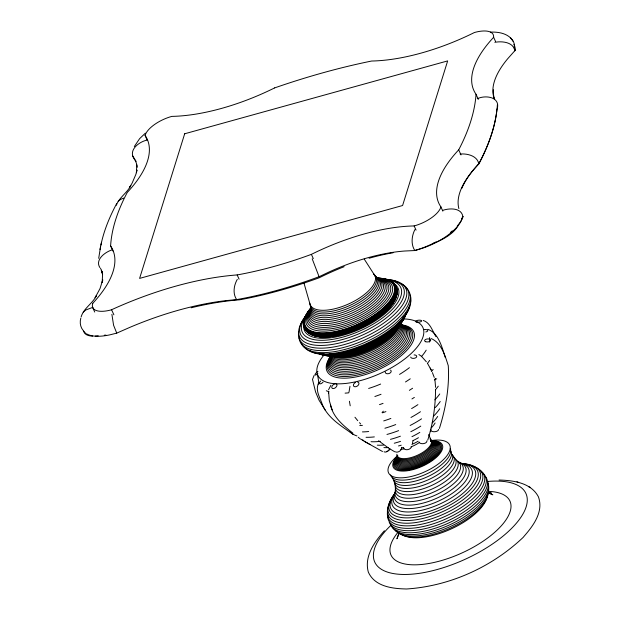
<?xml version="1.0" encoding="UTF-8"?>
<svg xmlns="http://www.w3.org/2000/svg" width="620" height="620" viewBox="0 0 620 620"><rect width="100%" height="100%" fill="white"/><g stroke="black" fill="none" stroke-linecap="round" stroke-linejoin="round"><path stroke-width="0.93" d="M331.281 407.27L329.305 400.559L328.561 391.22M328.546 393.584L328.561 391.762M435.542 390.065C435.442 407.007 432.853 423.933 427.754 440.091M349.006 392.158L349.967 386.306M98.696 258.308L100.556 246.776M412.509 443.393L412.959 440.812M116.358 205.251C119.025 197.578 127.216 192.898 130.828 185.512L129.347 187.821L132.099 183.179L135.919 174.251L136.981 170.012L136.408 172.755L136.78 164.959M81.127 316.983C83.421 308.365 92.713 303.506 96.557 295.461L95.069 297.771L100.037 288.525L102.75 279.822L102.176 282.565L102.571 274.707L101.913 271.087L102.463 273.73L101.238 270.374M100.928 245.032C103.889 230.493 109.701 216.674 116.653 203.624M80.802 318.223C79.6 322.346 80.306 327.244 83.227 330.499A41.346 17.345 -24.4 0 0 85.955 333.452M99.983 249.519L101.494 242.312M398.288 534.889L396.924 538.803L399.017 533.657M328.577 389.701L330.879 385.276M439.402 428.42C445.749 408.255 449.585 386.818 448.268 365.692C445.137 355.857 441.409 342.759 431.125 338.536M442.564 210.428C449.236 208.049 461.528 207.514 462.877 216.62L461.21 220.86A41.346 17.345 -24.4 0 1 422.414 248.248L414.834 250.542L404.767 251.015A116.258 48.763 -24.4 0 0 329.042 271.994L319.091 276.721L310.736 279.736A238.871 100.2 -24.4 0 1 244.032 298.22L236.669 299.615L226.44 300.576A178.831 75.012 -24.4 0 0 129.944 327.321L116.738 333.126L109.849 334.854A41.346 17.345 -24.4 0 1 86.715 333.924M318.982 382.695C314.487 389.624 320.3 398.063 322.462 404.875C328.251 418.508 341.667 426.095 353.113 434.403M414.896 229.586C411.672 235.941 410.742 244.365 414.834 250.542M458.893 208.591A116.258 48.763 -24.4 0 1 473.114 170.283L478.818 163.889L481.965 157.705A418.926 175.724 -24.4 0 0 496.907 109.833C501.386 97.077 485.809 94.643 477.377 98.704M314.077 375.457L312.511 379.456L315.572 391.925L319.067 400.249L325.407 410.363M237.282 279.387C233.833 285.347 232.547 293.663 236.669 299.615M461.435 219.124L462.877 216.62M134.315 146.529L139.608 138.671L145.39 133.145M318.145 384.075L318.572 383.377M384.4 530.743C374.534 541.826 364.017 556.295 368.311 572.058C374.558 586.195 391.383 588.574 405.038 588.938L406.364 589C449.709 586.226 491.838 567.13 523.264 537.284L524.055 536.292C533.324 525.69 543.825 511.694 538.416 496.806C530.96 482.654 513.36 480.407 499.046 480.027M513.964 44.291A41.346 17.345 -24.4 0 1 514.724 46.5L514.84 50.708L507.803 58.621A116.258 48.763 -24.4 0 0 493.474 96.023M83.243 312.062L85.769 309.992L92.938 307.303M118.11 201.376L120.474 199.493L123.589 198.09M112.422 249.775C105.462 251.767 94.627 259.656 99.921 267.646M147.521 139.934C137.702 142.073 126.348 151.776 136.152 161.301M494.845 42.315C501.952 40.967 513.368 41.997 514.84 50.708L514.275 46.144M104.284 335.211L105.95 335.118M460.11 154.047C467.224 153.373 477.33 155.752 478.818 163.889M490.412 32.124C498.868 31.744 508.958 33.519 513.407 41.633L511.965 39.719M488.607 492.846L491.451 493.117L489.568 492.916M427.8 329.336C438.642 332.832 442.161 347.828 445.307 357.57M423.22 320.47C430.133 322.563 432.481 331.026 435.93 336.637M394.7 451.771L388.779 448.229L378.564 440.743M516.925 481.763L518.684 482.5M528.566 486.661L530.519 487.475M488.514 492.985L492.83 494.799L489.134 492.83M382.501 451.507L364.242 441.293M418.903 354.539L421.445 356.26L426.358 361.809M370.101 444.532L362.258 440.138M352.881 433.147C343.426 425.63 333.281 417.485 330.491 405.069M350.145 431.931L352.191 433.636A51.979 21.801 -24.4 0 0 356.942 435.922M359.507 422.677L360.677 424.018M354.95 417.245L357.756 420.678M510.361 37.587L511.779 39.478M364.235 259.098L375.085 275.962M427.769 363.816L431.303 370.279L430.249 368.055M100.471 268.375L101.432 270.041M116.738 333.126L113.584 325.244L111.894 314.356M319.091 276.721L312.193 258.819M495.566 41.517L493.652 37.285A135.144 56.684 -24.4 0 0 476.044 94.287A409.386 171.717 -24.4 0 1 458.699 149.846A135.144 56.684 -24.4 0 0 440.921 206.894A24.692 10.362 -24.4 0 1 414.114 225.944A131.688 55.234 -24.4 0 0 311.38 254.363A219.774 92.186 -24.4 0 1 237.165 274.931A193.564 81.189 -24.4 0 0 111.577 309.729L113.886 314.813M476.036 94.287L478.338 99.371M458.699 149.846L461.001 154.923M440.913 206.894L442.835 211.133M414.129 225.905L416.051 230.136M428.629 434.62L431.318 440.541M311.38 254.363L313.301 258.602M237.165 274.931L239.088 279.163M147.366 140.469L145.065 135.392A135.144 56.684 -24.4 0 1 127.27 192.44A379.843 159.325 -24.4 0 0 110.608 245.938A136.904 57.42 -24.4 0 1 92.69 303.382M110.6 245.938L112.91 251.022M92.806 307.815L94.728 312.046M432.411 372.62L434.24 377.425M331.398 407.572L332.235 409.905M303.862 282.704L310.171 304.676M434.953 379.889L435.581 387.337M350.207 405.79L349.424 401.256M514.329 48.159L514.84 50.708M317.548 374.72L319.021 383.772M426.87 440.897A3.921 2.216 -6.3 0 1 423.475 443.625A3.921 2.216 -6.3 0 1 419.112 442.021M414.106 354.911A3.038 1.713 -6.3 0 1 416.71 356.508A3.038 1.713 -6.3 0 1 413.796 358.36A3.038 1.713 -6.3 0 1 410.688 357.081M389.631 449.322A3.921 1.612 -44.6 0 1 388.135 450.678M387.353 451.166A3.921 1.612 -44.6 0 1 386.617 451.484M323.067 382.091A3.038 1.248 -44.6 0 1 319.866 383.796A3.038 1.248 -44.6 0 1 320.656 381.013M463.008 216.581A44.136 17.934 -24.8 0 1 457.281 225.944M452.275 230.873A44.136 17.934 -24.8 0 1 450.329 232.5M435.666 242.079A44.136 17.934 -24.8 0 1 431.148 244.35M430.381 244.706A44.136 17.934 -24.8 0 1 414.857 250.465M132.672 155.961A124.55 55.134 -25 0 1 137.268 167.214M514.399 45.919A45.648 20.933 -23.2 0 1 514.949 50.677M494.256 98.596A116.258 48.763 -24.4 0 1 493.698 96.898M497.38 104.803A423.607 177.684 -24.4 0 1 479.089 163.401M513.647 42.261A26.334 11.044 -24.4 0 1 514.22 45.206M92.659 336.133A26.133 10.959 -24.4 0 1 83.746 331.15M98.208 335.8A26.652 11.183 -24.4 0 1 95.309 336.102M457.886 225.905A26.265 11.013 -24.4 0 1 433.892 243.001M191.138 307.791A190.293 79.817 -24.4 0 1 239.591 299.809A240.839 101.021 -24.4 0 0 319.393 277.698A125.279 51.809 -25.3 0 1 344.154 266.693M461.792 188.387A124.372 52.165 -24.4 0 1 479.097 163.393M494.574 99.27A125.751 52.731 -24.4 0 1 493.365 89.706M369.101 258.253A125.612 51.948 -25.3 0 1 393.041 252.782M493.59 37.301A24.661 10.346 -24.4 0 0 474.409 32.519A131.688 55.234 -24.4 0 1 371.636 61.031A374.465 157.069 -24.4 0 0 274.598 87.916M274.606 87.916A131.688 55.234 -24.4 0 1 171.841 116.39A24.692 10.362 -24.4 0 0 145.142 135.369M111.569 309.775A24.692 10.362 -24.4 0 1 92.775 303.366M376.495 277.636A38.711 16.236 -24.4 0 1 352.757 312.689A38.711 16.236 -24.4 0 1 310.783 307.435M377.952 278.426A39.781 16.686 -24.4 0 1 352.757 314.805A39.781 16.686 -24.4 0 1 310.744 308.156M409.456 306.427A56.474 23.684 -24.4 0 1 365.986 344.86A56.474 23.684 -24.4 0 1 309.713 350.556M404.372 316.2A54.072 22.684 -24.4 0 1 328.74 354.291M324.632 354.183A54.072 22.684 -24.4 0 1 322.702 353.997M394.994 329.22A40.564 17.011 -24.4 0 1 337.063 355.322M396.474 327.996A39.974 16.771 -24.4 0 1 336.048 355.725M373.581 274.28A35.836 15.035 -24.4 0 1 351.385 304.746A35.836 15.035 -24.4 0 1 310.186 304.862M373.837 273.963A35.503 14.888 -24.4 0 1 348.905 303.823A35.503 14.888 -24.4 0 1 309.775 303.149M375.898 277.07A37.774 15.841 -24.4 0 1 352.695 310.566A37.774 15.841 -24.4 0 1 310.566 307.404M393.94 329.832A41.269 17.314 -24.4 0 1 343.449 354.702M377.34 278.178A49.468 20.747 -24.4 0 1 387.306 305.303A49.468 20.747 -24.4 0 1 324.764 333.793A49.468 20.747 -24.4 0 1 310.45 308.651M382.253 278.62A49.778 20.879 -24.4 0 1 384.981 308.326A49.778 20.879 -24.4 0 1 322.439 334.358A49.778 20.879 -24.4 0 1 310.992 308.279M377.665 278.349A49.778 20.879 -24.4 0 1 380.478 278.45M396.583 295.205A49.081 20.592 -24.4 0 1 358.794 328.608A49.081 20.592 -24.4 0 1 309.876 333.552M396.87 290.873A49.468 20.747 -24.4 0 1 362.638 326.647A49.468 20.747 -24.4 0 1 309.426 333.452M307.303 331.483A49.468 20.747 -24.4 0 1 306.296 329.949M431.915 441.866A22.762 9.548 -24.4 0 1 434.078 454.553A22.762 9.548 -24.4 0 1 407.053 467.224A22.762 9.548 -24.4 0 1 397.366 458.064M431.923 441.742A23.731 9.951 -24.4 0 1 435.031 455.049A23.731 9.951 -24.4 0 1 405.86 468.348A23.731 9.951 -24.4 0 1 397.66 457.358M400.59 323.834A40.091 16.817 -24.4 0 1 372.907 359.236A40.091 16.817 -24.4 0 1 329.786 355.159M401.775 324.834A40.773 17.104 -24.4 0 1 373.612 360.84A40.773 17.104 -24.4 0 1 329.762 356.694M375.945 276.807A36.975 15.508 -24.4 0 1 350.401 309.458A36.975 15.508 -24.4 0 1 310.628 305.699M410.153 295.012A59.566 24.986 -24.4 0 1 364.793 342.411A59.566 24.986 -24.4 0 1 301.219 343.201M410.486 299.297A58.365 24.482 -24.4 0 1 368.52 342.596A58.365 24.482 -24.4 0 1 305.838 348.579M377.596 278.419A40.982 17.189 -24.4 0 1 354.105 316.293A40.982 17.189 -24.4 0 1 310.775 308.497M400.016 322.95A38.889 16.314 -24.4 0 1 372 352.23A38.889 16.314 -24.4 0 1 330.01 355.787M400.474 323.562A38.952 16.337 -24.4 0 1 371.737 354.136A38.952 16.337 -24.4 0 1 329.6 355.841A49.298 20.677 -24.4 0 0 374.449 344.03A49.298 20.677 -24.4 0 0 404.643 316.316M378.068 278.62A42.307 17.747 -24.4 0 1 354.268 318.262A42.307 17.747 -24.4 0 1 311.062 308.264M439.696 408.782A47.011 19.716 -24.4 0 1 433.574 416.129M420.779 426.103A47.011 19.716 -24.4 0 1 410.796 431.706M400.404 436.201A47.011 19.716 -24.4 0 1 390.453 439.347M380.262 441.332A47.011 19.716 -24.4 0 1 371.031 441.711M363.731 440.433A47.011 19.716 -24.4 0 1 360.367 438.906M359.67 438.449A47.011 19.716 -24.4 0 1 358.252 437.247M437.666 416.454A41.129 17.252 -24.4 0 1 432.249 422.91M419.833 432.357A41.129 17.252 -24.4 0 1 411.936 436.674M400.543 441.355A41.129 17.252 -24.4 0 1 394.266 443.215M383.617 445.067A41.129 17.252 -24.4 0 1 377.324 445.16M377.781 278.147A48.647 20.406 -24.4 0 1 385.888 305.381A48.647 20.406 -24.4 0 1 324.539 332.832A48.647 20.406 -24.4 0 1 310.868 308.094M377.41 278.372A46.926 19.685 -24.4 0 1 384.322 304.521A46.926 19.685 -24.4 0 1 326.353 331.018A46.926 19.685 -24.4 0 1 310.457 308.977M400.505 323.4A39.176 16.43 -24.4 0 1 373.356 355.229A39.176 16.43 -24.4 0 1 329.693 356.601M400.264 323.307A39.556 16.593 -24.4 0 1 373.139 357.221A39.556 16.593 -24.4 0 1 329.483 355.547M394.467 284.603A50.15 21.034 -24.4 0 1 357.306 328.042A50.15 21.034 -24.4 0 1 304.219 323.539M396.552 288.176A50.011 20.979 -24.4 0 1 358.476 327.957A50.011 20.979 -24.4 0 1 305.11 328.623M398.327 325.578A39.517 16.577 -24.4 0 1 371.024 348.804A39.517 16.577 -24.4 0 1 334.366 355.996M485.646 476.865A53.398 22.398 -24.4 0 1 448.927 520.304A53.398 22.398 -24.4 0 1 389.221 522.257M481.903 472.293A53.181 22.305 -24.4 0 1 446.075 518.847A53.181 22.305 -24.4 0 1 387.826 514.786M487.669 481.36A53.181 22.305 -24.4 0 1 447.175 523.668A53.181 22.305 -24.4 0 1 390.422 524.38M488.064 483.771A52.545 22.041 -24.4 0 1 448.051 525.574A52.545 22.041 -24.4 0 1 391.979 526.271M488.622 488.622A51.499 21.599 -24.4 0 1 449.26 527.008A51.499 21.599 -24.4 0 1 395.289 530.348M488.002 494.45A50.073 21.003 -24.4 0 1 447.454 529.395A50.073 21.003 -24.4 0 1 398.048 532.293M487.336 494.667A48.306 20.259 -24.4 0 1 451.856 528.643A48.306 20.259 -24.4 0 1 401.814 534.378M488.785 491.389A65.309 27.396 -24.4 0 1 499.418 527.837A65.309 27.396 -24.4 0 1 417.586 564.766A65.309 27.396 -24.4 0 1 397.924 532.386M487.878 481.446A83.002 34.813 -24.4 0 1 515.15 524.629A83.002 34.813 -24.4 0 1 405.085 574.469A83.002 34.813 -24.4 0 1 390.918 525.349M405.279 287.37A59.985 25.164 -24.4 0 1 367.412 338.698A59.985 25.164 -24.4 0 1 299.103 337.869M390.957 332.421A42.09 17.655 -24.4 0 1 389.593 333.661M388.159 334.893A42.09 17.655 -24.4 0 1 348.262 353.571M347.394 353.726A42.09 17.655 -24.4 0 1 345.51 354.036M382.276 338.884A43.005 18.034 -24.4 0 1 379.812 340.481M377.278 342.015A43.005 18.034 -24.4 0 1 368.172 346.712M367.327 347.091A43.005 18.034 -24.4 0 1 358.647 350.455M387.074 280.007A50.15 21.034 -24.4 0 1 363.119 324.306A50.15 21.034 -24.4 0 1 303.986 321.656M304.156 320.865A50.15 21.034 -24.4 0 1 306.714 314.898M389.918 281.294A50.197 21.057 -24.4 0 1 362.088 325.361A50.197 21.057 -24.4 0 1 303.986 323.129M401.535 324.795A41.602 17.453 -24.4 0 1 374.558 362.336A41.602 17.453 -24.4 0 1 329.956 356.686M402.364 325.275A42.571 17.856 -24.4 0 1 375.022 364.033A42.571 17.856 -24.4 0 1 329.902 357.329A47.639 19.98 -24.4 0 0 347.688 378.053A47.639 19.98 -24.4 0 0 405.038 352.175A47.639 19.98 -24.4 0 0 401.838 324.903M401.202 324.919A43.664 18.313 -24.4 0 1 377.192 364.924A43.664 18.313 -24.4 0 1 329.77 357.872M402.574 325.314A44.88 18.825 -24.4 0 1 376.363 367.125A44.88 18.825 -24.4 0 1 330.018 357.407M401.365 324.973A46.213 19.383 -24.4 0 1 403.558 351.354A46.213 19.383 -24.4 0 1 348.905 376.325A46.213 19.383 -24.4 0 1 329.817 357.67M405.279 315.286A51.08 21.429 -24.4 0 1 367.714 346.363A51.08 21.429 -24.4 0 1 319.827 353.788M405.875 314.138A50.825 21.32 -24.4 0 1 368.66 346.417A50.825 21.32 -24.4 0 1 319.409 353.826M395.56 325.911A50.825 21.32 -24.4 0 1 391.445 329.654M389.941 330.879A50.825 21.32 -24.4 0 1 340.024 352.966M337.218 353.338A50.825 21.32 -24.4 0 1 334.498 353.594M403.008 317.75A51.08 21.429 -24.4 0 1 329.181 354.377M403.325 318.269A51.166 21.46 -24.4 0 1 322.299 354.113M440.231 401.504A51.979 21.801 -24.4 0 1 435.263 407.58M421.569 418.81A51.979 21.801 -24.4 0 1 410.122 425.483M398.621 430.621A51.979 21.801 -24.4 0 1 386.965 434.442M374.356 436.899A51.979 21.801 -24.4 0 1 366.056 437.294M403.426 318.913A57.722 24.211 -24.4 0 1 413.889 350.827A57.722 24.211 -24.4 0 1 341.349 383.78A57.722 24.211 -24.4 0 1 324.012 354.997M429.59 337.559A60.117 25.218 -24.4 0 1 429.459 342.054M426.188 350.153A60.117 25.218 -24.4 0 1 421.368 356.686M409.433 367.66A60.117 25.218 -24.4 0 1 399.536 374.41M380.649 384.059A60.117 25.218 -24.4 0 1 368.637 388.461M348.75 392.817A60.117 25.218 -24.4 0 1 345.092 393.142M329.003 391.739A60.117 25.218 -24.4 0 1 326.298 390.732M429.668 360.383A61.442 25.776 -24.4 0 1 427.42 363.367M410.254 378.797A61.442 25.776 -24.4 0 1 405.488 381.966M381.029 394.266A61.442 25.776 -24.4 0 1 374.868 396.498M433.124 369.412A61.69 25.877 -24.4 0 1 431.388 371.667M412.594 388.228A61.69 25.877 -24.4 0 1 409.371 390.337M383.044 403.364A61.69 25.877 -24.4 0 1 379.51 404.635M435.635 378.526A60.853 25.521 -24.4 0 1 434.473 380.013M414.354 397.397A60.853 25.521 -24.4 0 1 411.943 398.939M385.911 411.603A60.853 25.521 -24.4 0 1 382.431 412.827M438.278 386.159A58.939 24.723 -24.4 0 1 435.411 389.763M417.911 404.651A58.939 24.723 -24.4 0 1 411.618 408.572M390.863 418.438A58.939 24.723 -24.4 0 1 383.726 420.91M362.406 425.359A58.939 24.723 -24.4 0 1 359.763 425.545M439.75 393.94A55.963 23.475 -24.4 0 1 434.806 399.9M420.445 411.726A55.963 23.475 -24.4 0 1 410.959 417.469M395.738 424.561A55.963 23.475 -24.4 0 1 384.912 428.234M368.675 431.52A55.963 23.475 -24.4 0 1 362.437 431.907M435.093 422.987A34.402 14.431 -24.4 0 1 431.187 427.986M418.446 437.712A34.402 14.431 -24.4 0 1 412.928 440.642M401.249 445.191A34.402 14.431 -24.4 0 1 398.497 445.958M388.43 447.601A34.402 14.431 -24.4 0 1 383.912 447.578M431.117 429.738A26.9 11.284 -24.4 0 1 430.272 431.024M418.097 441.254A26.9 11.284 -24.4 0 1 411.874 444.424M403.527 447.423A26.9 11.284 -24.4 0 1 401.69 447.896M429.993 438.906A18.716 7.851 -24.4 0 1 417.81 455.096A18.716 7.851 -24.4 0 1 396.862 454.297M430.474 439.812A18.778 7.882 -24.4 0 1 418.244 456.057A18.778 7.882 -24.4 0 1 397.219 455.258M431.071 440.634A18.988 7.967 -24.4 0 1 417.95 457.405A18.988 7.967 -24.4 0 1 397.529 455.468M378.045 278.628A43.749 18.352 -24.4 0 1 380.122 303.599A43.749 18.352 -24.4 0 1 328.383 327.244A43.749 18.352 -24.4 0 1 310.31 309.582M377.836 278.543A45.291 18.995 -24.4 0 1 381.959 304.381A45.291 18.995 -24.4 0 1 326.74 329.204A45.291 18.995 -24.4 0 1 310.853 308.667M387.57 279.876A54.072 22.684 -24.4 0 1 390.274 311.395A54.072 22.684 -24.4 0 1 324.462 340.233A54.072 22.684 -24.4 0 1 306.427 315.433M393.258 283.278A51.383 21.553 -24.4 0 1 360.67 328.825A51.383 21.553 -24.4 0 1 303.878 324.291M327.763 355.647A49.298 20.677 -24.4 0 1 324.539 355.097M405.589 314.325A49.902 20.933 -24.4 0 1 369.574 346.479A49.902 20.933 -24.4 0 1 320.478 354.097M395.707 328.003A47.422 19.894 -24.4 0 1 394.46 329.259M372.341 344.55A47.422 19.894 -24.4 0 1 368.04 346.611M364.552 348.115A47.422 19.894 -24.4 0 1 358.344 350.463M458.901 462.396A38.797 16.275 -24.4 0 1 438.425 497.434A38.797 16.275 -24.4 0 1 394.816 492.885M458.087 461.66A36.867 15.461 -24.4 0 1 436.93 494.365A36.867 15.461 -24.4 0 1 395.087 491.621M460.521 463.125A41.021 17.205 -24.4 0 1 438.139 501.255A41.021 17.205 -24.4 0 1 395.087 492.683M459.591 463.194A43.509 18.251 -24.4 0 1 464.45 487.576A43.509 18.251 -24.4 0 1 411.781 511.841A43.509 18.251 -24.4 0 1 395.18 492.869M419.554 442.409A18.716 7.851 -24.4 0 1 411.045 446.873M403.907 448.927A18.716 7.851 -24.4 0 1 400.652 449.306M399.652 324.229A48.647 20.406 -24.4 0 1 397.211 327.089M396.544 327.802A48.647 20.406 -24.4 0 1 379.347 341.062M378.533 341.543A48.647 20.406 -24.4 0 1 355.508 351.726M354.617 352.005A48.647 20.406 -24.4 0 1 344.038 354.57M340.101 355.167A48.647 20.406 -24.4 0 1 337.249 355.454M453.352 456.808A32.992 13.841 -24.4 0 1 431.536 485.507A32.992 13.841 -24.4 0 1 394.94 483.608M455.398 459.087A33.945 14.237 -24.4 0 1 431.946 489.064A33.945 14.237 -24.4 0 1 395.436 485.607M432.504 442.021A21.87 9.176 -24.4 0 1 420.197 462.512A21.87 9.176 -24.4 0 1 397.87 457.343M430.869 441.51A24.769 10.385 -24.4 0 1 436.674 454.724A24.769 10.385 -24.4 0 1 405.534 469.325A24.769 10.385 -24.4 0 1 397.552 457.126M374.705 275.598A36.332 15.237 -24.4 0 1 350.478 307.295A36.332 15.237 -24.4 0 1 310.411 304.885M368.505 343.279A50.429 21.15 -24.4 0 1 366.8 344.069M359.863 346.944A50.429 21.15 -24.4 0 1 357.228 347.897M376.999 278.109A49.081 20.592 -24.4 0 1 386.888 305.017A49.081 20.592 -24.4 0 1 324.826 333.289A49.081 20.592 -24.4 0 1 310.62 308.341M381.695 278.783A50.011 20.979 -24.4 0 1 387.097 306.993A50.011 20.979 -24.4 0 1 326.197 334.738A50.011 20.979 -24.4 0 1 308.055 312.333M396.513 288.649A49.778 20.879 -24.4 0 1 358.616 328.251A49.778 20.879 -24.4 0 1 305.49 328.918M396.273 295.554A48.647 20.406 -24.4 0 1 394.119 301.258M393.623 302.111A48.647 20.406 -24.4 0 1 352.958 331.065A48.647 20.406 -24.4 0 1 310.356 333.568M385.361 279.256A56.474 23.684 -24.4 0 1 394.374 310.697A56.474 23.684 -24.4 0 1 324.004 342.666A56.474 23.684 -24.4 0 1 306.079 315.278M390.12 280.038A58.365 24.482 -24.4 0 1 395.591 313.286A58.365 24.482 -24.4 0 1 324.423 345.332A58.365 24.482 -24.4 0 1 303.909 318.866M400.923 283.65A59.566 24.986 -24.4 0 1 365.916 336.505A59.566 24.986 -24.4 0 1 298.693 331.886M396.281 282.131A59.566 24.986 -24.4 0 1 399.171 282.96M431.621 441.789A21.064 8.835 -24.4 0 1 421.026 460.947A21.064 8.835 -24.4 0 1 397.521 458.002M430.784 441.425A20.367 8.54 -24.4 0 1 421.732 459.366A20.367 8.54 -24.4 0 1 397.42 458.436M406.092 313.053A50.429 21.15 -24.4 0 1 370.272 345.999A50.429 21.15 -24.4 0 1 319.912 354.043M399.055 324.903A39.184 16.438 -24.4 0 1 370.636 350.029A39.184 16.438 -24.4 0 1 332.274 355.919M399.52 325.136A38.99 16.353 -24.4 0 1 369.505 351.672A38.99 16.353 -24.4 0 1 330.646 355.601M431.582 441.192A25.854 10.842 -24.4 0 1 437.41 455.243A25.854 10.842 -24.4 0 1 404.434 470.262A25.854 10.842 -24.4 0 1 397.459 456.739M431.76 441.37A19.321 8.107 -24.4 0 1 418.415 458.428A19.321 8.107 -24.4 0 1 397.629 456.467M430.962 441.207A19.786 8.3 -24.4 0 1 420.438 458.746A19.786 8.3 -24.4 0 1 397.591 457.459M432.272 440.75A26.978 11.315 -24.4 0 1 438.107 455.669A26.978 11.315 -24.4 0 1 403.225 471.099A26.978 11.315 -24.4 0 1 397.397 456.18M430.962 440.611A33.589 14.09 -24.4 0 1 445.943 456.971A33.589 14.09 -24.4 0 1 399.675 477.818A33.589 14.09 -24.4 0 1 397.792 455.553M461.598 463.543A48.306 20.259 -24.4 0 1 469.65 490.583A48.306 20.259 -24.4 0 1 408.727 517.847A48.306 20.259 -24.4 0 1 395.149 493.28M470.107 465.039A50.073 21.003 -24.4 0 1 441.936 511.957A50.073 21.003 -24.4 0 1 390.809 500.123M450.321 448.462A32.752 13.741 -24.4 0 1 425.382 474.517A32.752 13.741 -24.4 0 1 390.429 474.951M451.159 451.476A32.271 13.539 -24.4 0 1 426.591 477.152A32.271 13.539 -24.4 0 1 392.15 477.586M457.692 461.094A35.239 14.779 -24.4 0 1 433.349 492.218A35.239 14.779 -24.4 0 1 395.436 488.63M451.569 454.297A32.395 13.586 -24.4 0 1 431.117 482.019A32.395 13.586 -24.4 0 1 394.227 481.57M360.995 349.385A44.005 18.46 -24.4 0 1 358.321 350.323M452.344 454.375A32.155 13.485 -24.4 0 1 427.862 479.957A32.155 13.485 -24.4 0 1 393.553 480.392M461.652 463.396A46.236 19.39 -24.4 0 1 467.031 489.599A46.236 19.39 -24.4 0 1 410.06 515.22A46.236 19.39 -24.4 0 1 394.754 493.481M471.975 466.147A51.499 21.599 -24.4 0 1 443.013 514.399A51.499 21.599 -24.4 0 1 390.422 502.223M478.981 469.572A52.545 22.041 -24.4 0 1 445.656 516.15A52.545 22.041 -24.4 0 1 387.578 511.508M438.503 429.342A3.921 1.953 -4.5 0 1 435.015 431.698A3.921 1.953 -4.5 0 1 430.714 430.21M436.743 378.859A18.949 9.44 -4.5 0 1 434.38 379.363M411.37 446.733A3.921 2.588 -14.4 0 1 407.673 449.639A3.921 2.588 -14.4 0 1 403.729 448.004M390.515 370.086A3.038 2 -14.4 0 1 389.096 373.527A3.038 2 -14.4 0 1 385.253 371.93M389.895 448.779A3.921 2.403 -39.8 0 1 384.082 451.779M336.459 384.02A3.038 1.86 -39.8 0 1 335.141 387.926A3.038 1.86 -39.8 0 1 331.762 387.159A3.038 1.86 -39.8 0 1 335.397 383.78M383.315 411.176A18.949 12.625 -32.9 0 1 382.06 412.594M401.551 447.377A3.921 2.612 -32.9 0 1 399.745 451.096A3.921 2.612 -32.9 0 1 395.436 451.833M357.639 382.075A3.038 2.023 -32.9 0 1 358.065 385.438A3.038 2.023 -32.9 0 1 353.726 386.19A3.038 2.023 -32.9 0 1 355.539 382.439M423.708 329.662A3.038 1.294 -4.1 0 1 427.583 330.212A3.038 1.294 -4.1 0 1 425.769 331.971M317.858 373.596A3.038 0.853 -41.9 0 1 314.96 374.751A3.038 0.853 -41.9 0 1 317.928 371.388M184.683 133.773L139.601 278.403L402.589 205.53L447.663 60.907L184.683 133.773M425.731 341.728A3.038 1.511 -4.5 0 0 430.629 340.504A3.038 1.511 -4.5 0 0 426.552 339.086A3.038 1.511 -4.5 0 0 425.731 341.728M416.865 322.144A3.038 0.984 -5.6 0 0 421.67 321.036A3.038 0.984 -5.6 0 0 417.454 320.385A3.038 0.984 -5.6 0 0 416.865 322.144"/></g></svg>
